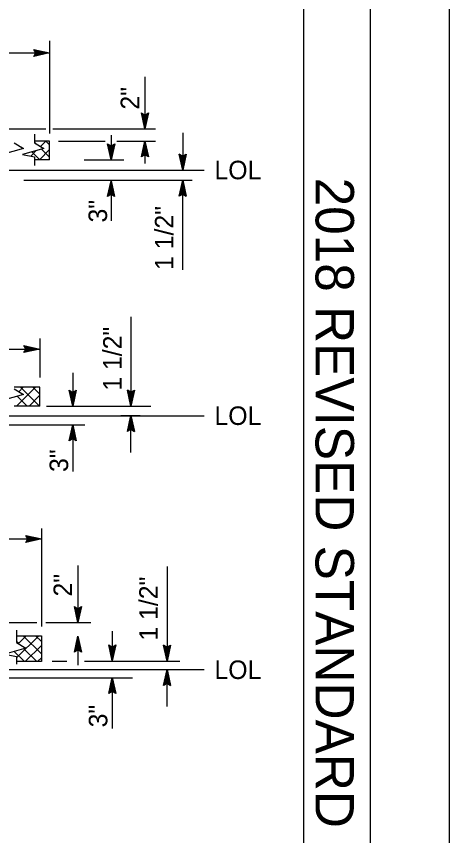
# Model space of a CAD drawing. Extents: x -893 to 867, y -474 to 712.
# Drawn here: x 703 to 866.5, y 145.9 to 455.4 of the extents above; entities that cross this region are included whole.
import ezdxf

# ---------------------------------------------------------------- set-up
doc = ezdxf.new("R2010")
doc.units = 0
for name, color, linetype in [('222 Structural Steel', 7, 'Continuous'), ('56 Stage 3 Anno', 7, 'Continuous'), ('57 Undefined', 7, 'Continuous'), ('60 Nongeo Data', 7, 'Continuous')]:
    doc.layers.add(name, color=color, linetype=linetype)

# ---------------------------------------------------------------- blocks, each defined once
blk = doc.blocks.new('AHT')
at = {"layer": '60 Nongeo Data'}
blk.add_lwpolyline([(-5.91, 1.32), (0, 0), (-5.91, -1.31), (-5.7, -0.96), (-1.37, 0), (-5.7, 0.97), (-5.49, 0.62), (-2.72, 0), (-5.49, -0.61), (-5.28, -0.26), (-4.08, 0), (-5.28, 0.27), (-5.12, 0), (-5.91, -1.31), (-5.12, 0)], close=True, dxfattribs=at)

msp = doc.modelspace()

# ---------------------------------------------------------------- linework, layer by layer
at = {"layer": '222 Structural Steel'}
msp.add_line((811.55, -406.04), (811.55, 643.96), dxfattribs=at)
for points in [[(-893.46, -474.05), (866.55, -474.05), (866.55, 711.96), (-893.46, 711.96)], [(-863.43, 668.96), (836.57, 668.96), (836.57, -431.04), (-863.43, -431.04)], [(-863.43, 668.96), (836.57, 668.96), (836.57, -431.04), (-863.43, -431.04)]]:
    msp.add_lwpolyline(points, close=True, dxfattribs=at)
at = {"layer": '56 Stage 3 Anno'}
for p, q in [((715.58, 446.1), (715.58, 411.17)), ((710.38, 441.56), (709.58, 442.9)), ((709.58, 442.9), (709.58, 442.9)), ((709.58, 442.9), (715.58, 441.56)), ((700.23, 441.56), (715.58, 441.56)), ((715.58, 441.56), (709.58, 440.23)), ((709.58, 440.23), (710.38, 441.56)), ((709.58, 440.23), (709.58, 440.23)), ((709.79, 442.54), (714.2, 441.56)), ((714.19, 441.56), (709.81, 440.59)), ((712.81, 441.56), (709.99, 440.94)), ((710.03, 442.18), (712.81, 441.56)), ((710.2, 441.84), (711.43, 441.56)), ((711.43, 441.56), (710.22, 441.29)), ((715.58, 441.56), (715.58, 441.56)), ((751.57, 432.51), (751.57, 422.95)), ((751.57, 422.95), (751.57, 412.87)), ((751.57, 412.87), (750.24, 418.87)), ((750.24, 418.87), (750.24, 418.87)), ((750.24, 418.87), (751.57, 418.07)), ((751.56, 414.26), (750.6, 418.64)), ((751.57, 415.64), (750.94, 418.46)), ((751.57, 417.02), (751.3, 418.23)), ((751.57, 418.07), (752.91, 418.87)), ((752.91, 418.87), (751.57, 412.87)), ((752.55, 418.66), (751.57, 414.25)), ((752.19, 418.42), (751.57, 415.64)), ((751.84, 418.25), (751.57, 417.02)), ((752.91, 418.87), (752.91, 418.87)), ((689.95, 412.89), (714.2, 412.89)), ((716.75, 412.89), (747.87, 412.89)), ((747.87, 412.89), (755.59, 412.89)), ((751.57, 412.87), (751.57, 412.87)), ((738.8, 410.46), (738.8, 401.21)), ((765.82, 411.32), (765.82, 397.32)), ((718.92, 408.26), (736.55, 408.26)), ((738.8, 401.21), (737.47, 407.21)), ((737.47, 407.21), (737.47, 407.21)), ((737.47, 407.21), (738.8, 406.41)), ((738.79, 402.6), (737.83, 406.97)), ((738.8, 403.97), (738.17, 406.8)), ((738.8, 405.35), (738.53, 406.56)), ((738.8, 406.41), (740.14, 407.21)), ((740.14, 407.21), (738.8, 401.21)), ((739.78, 406.99), (738.8, 402.59)), ((739.42, 406.76), (738.8, 403.97)), ((739.08, 406.58), (738.8, 405.35)), ((740.14, 407.21), (740.14, 407.21)), ((740.9, 408.26), (747.87, 408.26)), ((747.87, 408.26), (755.59, 408.26)), ((750.23, 402.26), (751.57, 408.26)), ((750.58, 402.47), (751.57, 406.88)), ((750.94, 402.71), (751.56, 405.49)), ((751.56, 405.49), (752.19, 402.67)), ((751.57, 408.26), (751.57, 399.78)), ((751.57, 408.26), (751.57, 408.26)), ((751.57, 408.26), (752.9, 402.26)), ((751.57, 406.86), (752.54, 402.49)), ((751.57, 403.06), (750.23, 402.26)), ((751.29, 402.88), (751.56, 404.11)), ((751.56, 404.11), (751.83, 402.9)), ((752.9, 402.26), (751.57, 403.06)), ((728.62, 401.21), (743.63, 401.21)), ((738.8, 401.21), (738.8, 401.21)), ((750.23, 402.26), (750.23, 402.26)), ((752.9, 402.26), (752.9, 402.26)), ((765.67, 397.32), (769.32, 397.32)), ((705.85, 393.46), (747.87, 393.46)), ((737.46, 387.28), (738.8, 393.28)), ((738.8, 393.28), (738.8, 378.07)), ((738.8, 393.28), (738.8, 393.28)), ((738.8, 393.28), (740.13, 387.28)), ((747.87, 393.46), (768.53, 393.46)), ((765.67, 393.47), (769.32, 393.47)), ((765.82, 359.58), (765.82, 393.47)), ((737.81, 387.49), (738.8, 391.9)), ((738.17, 387.73), (738.8, 390.51)), ((738.8, 391.89), (739.77, 387.51)), ((738.8, 390.51), (739.42, 387.69)), ((738.8, 388.08), (737.46, 387.28)), ((737.46, 387.28), (737.46, 387.28)), ((738.52, 387.9), (738.8, 389.13)), ((738.8, 389.13), (739.06, 387.92)), ((740.13, 387.28), (738.8, 388.08)), ((740.13, 387.28), (740.13, 387.28)), ((746.28, 341.9), (746.28, 308.14)), ((711.88, 333.65), (711.88, 318.89)), ((697.72, 329.71), (711.88, 329.71)), ((706.68, 329.71), (705.88, 331.05)), ((705.88, 331.05), (705.88, 331.05)), ((705.88, 331.05), (711.88, 329.71)), ((711.88, 329.71), (705.88, 328.38)), ((705.88, 328.38), (706.68, 329.71)), ((705.88, 328.38), (705.88, 328.38)), ((706.1, 330.69), (710.5, 329.71)), ((710.49, 329.71), (706.12, 328.74)), ((709.12, 329.71), (706.29, 329.08)), ((706.33, 330.33), (709.12, 329.71)), ((706.51, 329.99), (707.74, 329.71)), ((707.74, 329.71), (706.53, 329.44)), ((711.88, 329.71), (711.88, 329.71)), ((724.3, 320.7), (724.3, 308.14)), ((724.3, 308.14), (722.97, 314.14)), ((722.97, 314.14), (722.97, 314.14)), ((722.97, 314.14), (724.3, 313.34)), ((724.3, 308.14), (722.97, 314.14)), ((722.97, 314.14), (722.97, 314.14)), ((722.97, 314.14), (724.3, 313.34)), ((724.3, 309.53), (723.33, 313.9)), ((724.3, 309.53), (723.33, 313.9)), ((724.3, 310.9), (723.68, 313.73)), ((724.3, 310.9), (723.68, 313.73)), ((724.3, 312.28), (724.04, 313.49)), ((724.3, 312.28), (724.04, 313.49)), ((724.3, 313.34), (725.64, 314.14)), ((725.64, 314.14), (724.3, 308.14)), ((724.3, 313.34), (725.64, 314.14)), ((725.64, 314.14), (724.3, 308.14)), ((725.29, 313.92), (724.3, 309.52)), ((725.29, 313.92), (724.3, 309.52)), ((724.93, 313.69), (724.3, 310.9)), ((724.93, 313.69), (724.3, 310.9)), ((724.58, 313.51), (724.3, 312.28)), ((724.58, 313.51), (724.3, 312.28)), ((725.64, 314.14), (725.64, 314.14)), ((725.64, 314.14), (725.64, 314.14)), ((714.38, 308.14), (753.77, 308.14)), ((724.3, 308.14), (724.3, 308.14)), ((724.3, 308.14), (724.3, 308.14)), ((741.29, 308.14), (749.78, 308.14)), ((742.41, 304.59), (749.78, 304.59)), ((746.28, 290.59), (746.28, 304.59)), ((641.69, 301.03), (728.92, 301.03)), ((722.96, 295.03), (724.3, 301.03)), ((722.96, 295.03), (724.3, 301.03)), ((724.3, 301.03), (724.3, 283.47)), ((724.3, 301.03), (724.3, 301.03)), ((724.3, 301.03), (725.63, 295.03)), ((724.3, 301.03), (724.3, 301.03)), ((724.3, 301.03), (725.63, 295.03)), ((723.32, 295.24), (724.3, 299.65)), ((723.32, 295.24), (724.3, 299.65)), ((723.68, 295.48), (724.3, 298.26)), ((723.68, 295.48), (724.3, 298.26)), ((724.3, 299.64), (725.27, 295.26)), ((724.3, 299.64), (725.27, 295.26)), ((724.3, 298.26), (724.93, 295.44)), ((724.3, 298.26), (724.93, 295.44)), ((724.3, 295.83), (722.96, 295.03)), ((724.3, 295.83), (722.96, 295.03)), ((722.96, 295.03), (722.96, 295.03)), ((722.96, 295.03), (722.96, 295.03)), ((724.02, 295.65), (724.3, 296.88)), ((724.02, 295.65), (724.3, 296.88)), ((724.3, 296.88), (724.57, 295.67)), ((724.3, 296.88), (724.57, 295.67)), ((725.63, 295.03), (724.3, 295.83)), ((725.63, 295.03), (724.3, 295.83)), ((725.63, 295.03), (725.63, 295.03)), ((725.63, 295.03), (725.63, 295.03)), ((712.46, 261.85), (712.46, 224.89)), ((698.68, 257.97), (712.6, 257.97)), ((707.4, 257.97), (706.6, 259.31)), ((706.6, 259.31), (706.6, 259.31)), ((706.6, 259.31), (712.6, 257.97)), ((712.6, 257.97), (706.6, 256.64)), ((706.6, 256.64), (707.4, 257.97)), ((706.82, 258.95), (711.22, 257.97)), ((711.21, 257.96), (706.84, 257)), ((709.84, 257.97), (707.01, 257.34)), ((707.05, 258.59), (709.84, 257.97)), ((707.23, 258.25), (708.46, 257.97)), ((708.46, 257.97), (707.25, 257.7)), ((712.6, 257.97), (712.6, 257.97)), ((706.6, 256.64), (706.6, 256.64)), ((726.25, 247.96), (726.25, 226.39)), ((759.9, 247.51), (759.9, 211.81)), ((726.25, 226.39), (724.92, 232.39)), ((724.92, 232.39), (724.92, 232.39)), ((724.92, 232.39), (726.25, 231.59)), ((726.25, 227.78), (725.28, 232.16)), ((726.25, 231.59), (727.59, 232.39)), ((727.59, 232.39), (726.25, 226.39)), ((727.24, 232.17), (726.26, 227.77)), ((727.59, 232.39), (727.59, 232.39)), ((726.26, 229.15), (725.63, 231.98)), ((726.26, 230.54), (725.99, 231.74)), ((726.88, 231.94), (726.26, 229.15)), ((726.53, 231.76), (726.26, 230.54)), ((632.36, 226.39), (710.72, 226.39)), ((714.21, 226.39), (731.1, 226.39)), ((726.25, 226.39), (726.25, 226.39)), ((739.24, 223.08), (739.24, 211.9)), ((724.91, 215.22), (726.25, 221.22)), ((725.27, 215.44), (726.25, 219.84)), ((726.25, 221.22), (726.25, 221.22)), ((726.25, 221.22), (727.58, 215.22)), ((726.25, 221.22), (726.25, 210.3)), ((726.26, 219.83), (727.23, 215.46)), ((725.63, 215.67), (726.25, 218.46)), ((725.98, 215.85), (726.25, 217.08)), ((726.25, 218.46), (726.88, 215.64)), ((726.25, 217.08), (726.52, 215.87)), ((739.24, 211.9), (737.91, 217.9)), ((737.91, 217.9), (737.91, 217.9)), ((737.91, 217.9), (739.24, 217.1)), ((739.24, 213.29), (738.27, 217.67)), ((739.24, 214.66), (738.62, 217.49)), ((739.24, 216.04), (738.98, 217.25)), ((739.24, 217.1), (740.58, 217.9)), ((740.58, 217.9), (739.24, 211.9)), ((740.22, 217.68), (739.24, 213.28)), ((739.86, 217.45), (739.24, 214.66)), ((739.52, 217.27), (739.24, 216.04)), ((740.58, 217.9), (740.58, 217.9)), ((726.25, 216.02), (724.91, 215.22)), ((724.91, 215.22), (724.91, 215.22)), ((727.58, 215.22), (726.25, 216.02)), ((727.58, 215.22), (727.58, 215.22)), ((716.6, 211.73), (722.11, 211.73)), ((728.71, 211.73), (764.76, 211.73)), ((739.24, 211.9), (739.24, 211.9)), ((759.27, 211.81), (763.4, 211.81)), ((759.27, 208.65), (763.4, 208.65)), ((759.9, 194.65), (759.9, 208.65)), ((684.63, 205.47), (746.9, 205.47)), ((737.9, 199.57), (739.24, 205.57)), ((739.24, 205.57), (739.24, 205.57)), ((739.24, 205.57), (740.57, 199.57)), ((739.24, 205.57), (739.24, 186.37)), ((738.26, 199.79), (739.24, 204.19)), ((738.62, 200.02), (739.24, 202.81)), ((738.96, 200.2), (739.24, 201.43)), ((739.24, 204.18), (740.21, 199.81)), ((739.24, 202.81), (739.86, 199.99)), ((739.24, 201.43), (739.51, 200.22)), ((739.24, 200.37), (737.9, 199.57)), ((737.9, 199.57), (737.9, 199.57)), ((740.57, 199.57), (739.24, 200.37)), ((740.57, 199.57), (740.57, 199.57))]:
    msp.add_line(p, q, dxfattribs=at)
at = {"layer": '60 Nongeo Data'}
for p, q in [((709.82, 410.9), (709.82, 407.59)), ((705.73, 405.48), (697.73, 403.19)), ((702.21, 407.59), (705.73, 405.48)), ((713.35, 405.48), (705.34, 403.19)), ((715.58, 408.26), (709.82, 408.26)), ((709.82, 407.59), (713.35, 405.48)), ((715.58, 401.21), (715.58, 408.26)), ((705.34, 403.19), (709.82, 402.32)), ((709.82, 402.32), (709.82, 399.07)), ((715.58, 401.21), (709.82, 401.21)), ((437.69, 397.33), (747.87, 397.33)), ((747.87, 397.33), (773.91, 397.33)), ((711.88, 315.3), (702.17, 315.3)), ((702.17, 314.62), (705.69, 312.5)), ((711.88, 308.14), (711.88, 315.3)), ((705.69, 312.5), (697.69, 310.21)), ((711.88, 308.14), (702.17, 308.14)), ((437.69, 304.52), (773.91, 304.52)), ((703.12, 223.45), (703.12, 218.78)), ((703.12, 221.36), (712.46, 221.36)), ((712.46, 221.36), (712.46, 211.62)), ((706.65, 216.66), (698.64, 214.38)), ((703.12, 218.78), (706.65, 216.66)), ((698.64, 214.38), (703.12, 213.51)), ((703.12, 213.51), (703.12, 210.64)), ((712.46, 211.62), (703.12, 211.62)), ((773.91, 208.55), (435.73, 208.55))]:
    msp.add_line(p, q, dxfattribs=at)
for points in [[(705.51, 405.41), (705.02, 405.9)], [(710.59, 407.13), (709.82, 407.9)], [(712.09, 406.23), (714.12, 408.26)], [(715.58, 406.81), (714.13, 408.26)], [(708.45, 402.59), (710.53, 404.67)], [(711.85, 401.21), (708.86, 404.19)], [(711.74, 401.21), (715.58, 405.05)], [(715.58, 402.14), (712.49, 405.23)], [(703.13, 308.14), (710.29, 315.3)], [(703.9, 313.58), (705.62, 315.3)], [(711.73, 308.14), (704.57, 315.3)], [(711.88, 312.65), (709.24, 315.3)], [(707.07, 308.14), (703.37, 311.84)], [(707.8, 308.14), (711.88, 312.22)], [(703.23, 213.14), (711.45, 221.36)], [(703.76, 218.34), (706.78, 221.36)], [(712.46, 214.53), (705.63, 221.36)], [(712.46, 219.2), (710.3, 221.36)], [(704.04, 218.28), (703.12, 219.21)], [(706.38, 211.62), (712.46, 217.71)], [(706.04, 211.62), (702.26, 215.4)], [(710.7, 211.62), (705.84, 216.49)], [(703.12, 213.48), (703.17, 213.53)], [(711.05, 211.62), (712.46, 213.04)]]:
    msp.add_lwpolyline(points, dxfattribs=at)

# ---------------------------------------------------------------- block references
at = {"layer": '56 Stage 3 Anno', "xscale": 1.01693193362682, "yscale": 1.0119840213049267}
for p, rotation in [((765.82, 397.32), -90), ((765.82, 393.47), 90), ((746.28, 308.14), -90), ((746.28, 304.59), 90), ((759.9, 211.81), -90), ((759.9, 208.65), 90)]:
    msp.add_blockref('AHT', p, dxfattribs=dict(at, rotation=rotation))

# ---------------------------------------------------------------- texts
at = {"layer": '56 Stage 3 Anno'}
for p in [(762.32, 359.58), (742.78, 313.96), (756.4, 219.57)]:
    msp.add_text('1 1/2" ', height=7, rotation=90, dxfattribs=at).set_placement(p)
at = {"layer": '57 Undefined'}
for s, p in [('2" ', (749.39, 420.16)), ('3" ', (737.26, 377.5)), ('3" ', (722.57, 283.26)), ('2" ', (724.05, 236.21)), ('3" ', (737.37, 186.77))]:
    msp.add_text(s, height=7, rotation=90, dxfattribs=at).set_placement(p)
for p in [(777.8, 393.83), (777.8, 301.02), (777.8, 205.05)]:
    msp.add_text('LOL', height=7, dxfattribs=at).set_placement(p)
at = {"layer": '60 Nongeo Data'}
msp.add_text('2018 REVISED STANDARD PLAN RSP A20B', height=14.5, rotation=270, dxfattribs=at).set_placement((815.95, 394.46))

doc.saveas('drawing.dxf')
